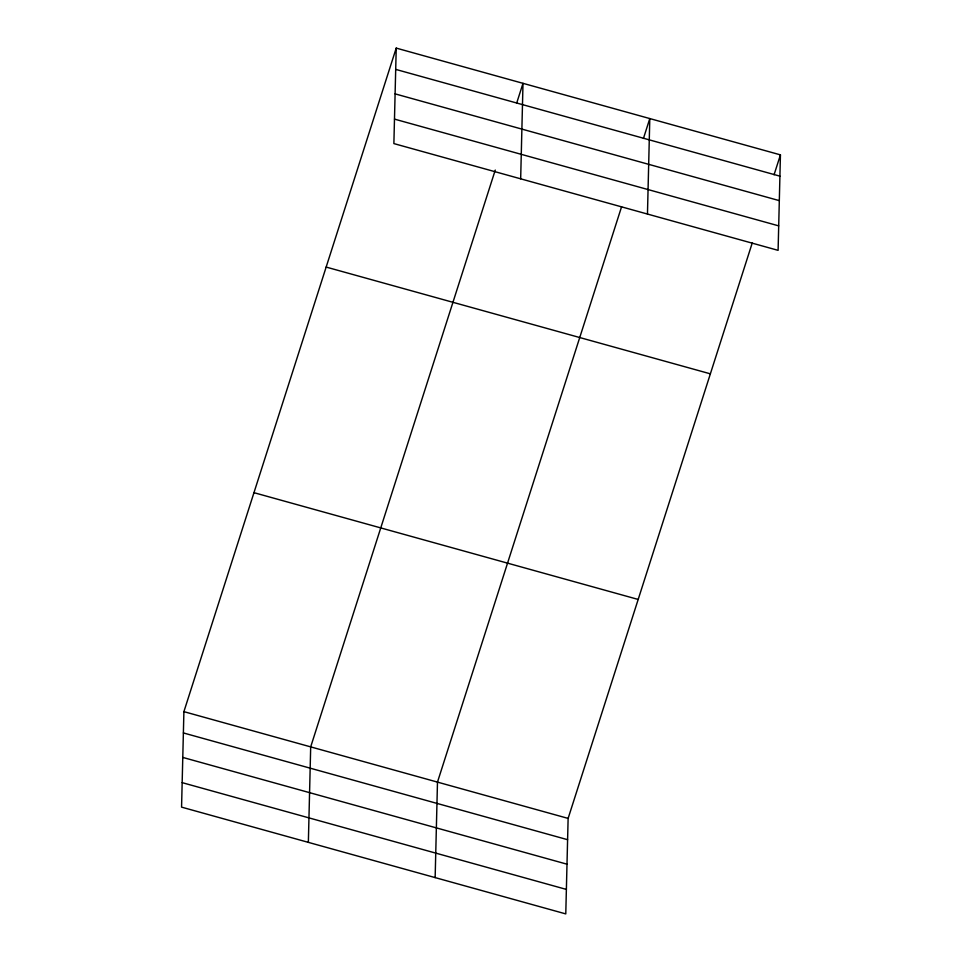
<?xml version="1.0" encoding="UTF-8"?>
<svg xmlns="http://www.w3.org/2000/svg" width="962" height="962" viewBox="0 0 962 962"><rect width="100%" height="100%" fill="white"/><g stroke="black" fill="none" stroke-linecap="round" stroke-linejoin="round"><path stroke-width="1.44" d="M396.224 48.1L393.879 143.591L778.102 250.348L780.435 154.87L396.224 48.1L183.898 711.652L181.565 807.13L565.776 913.9L568.121 818.409L752.224 243.025M308.357 842.363L310.69 746.873L495.262 170.07M435.149 877.597L437.482 782.106L621.596 206.722M520.67 178.824L523.003 83.333L516.642 103.235M647.462 214.057L649.795 118.566L643.434 138.468M774.061 174.771L780.435 154.87M395.695 69.384L779.905 176.154M395.105 93.867L779.316 200.637M394.48 119.108L778.691 225.866M326.154 267.075L710.365 373.833M253.968 492.676L638.179 599.446M183.898 711.652L568.121 818.409M183.381 732.936L567.592 839.694M182.78 757.419L567.003 864.189M182.167 782.647L566.377 889.417"/></g></svg>
